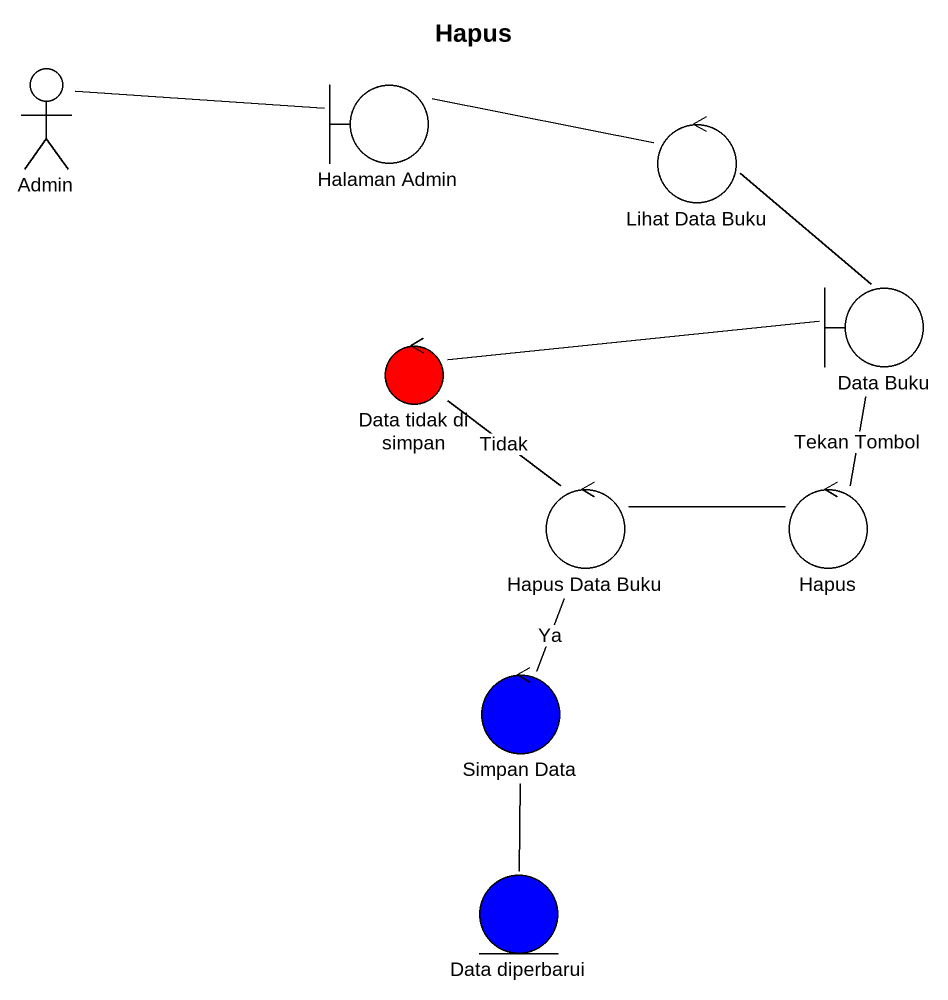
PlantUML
@startuml
title Hapus
actor Admin
boundary "Halaman Admin" as Halaman_Admin
control "Lihat Data Buku" as Lihat_Data_Buku
boundary "Data Buku" as Data_Buku
control "Data tidak di simpan" as Data_tidak_di_simpan #FF0000
control "Hapus Data Buku" as Hapus_Data_Buku
control Hapus
control "Simpan Data" as Simpan_Data #0000FF
entity "Data diperbarui" as Data_diperbarui #0000FF
Admin -right- Halaman_Admin
Halaman_Admin -right- Lihat_Data_Buku
Lihat_Data_Buku -- Data_Buku
Data_Buku -- Hapus : Tekan Tombol
Data_tidak_di_simpan -right- Data_Buku
Hapus_Data_Buku -up- Data_tidak_di_simpan : Tidak
Hapus_Data_Buku -- Simpan_Data : Ya
Hapus -left- Hapus_Data_Buku
Simpan_Data -- Data_diperbarui
@enduml
